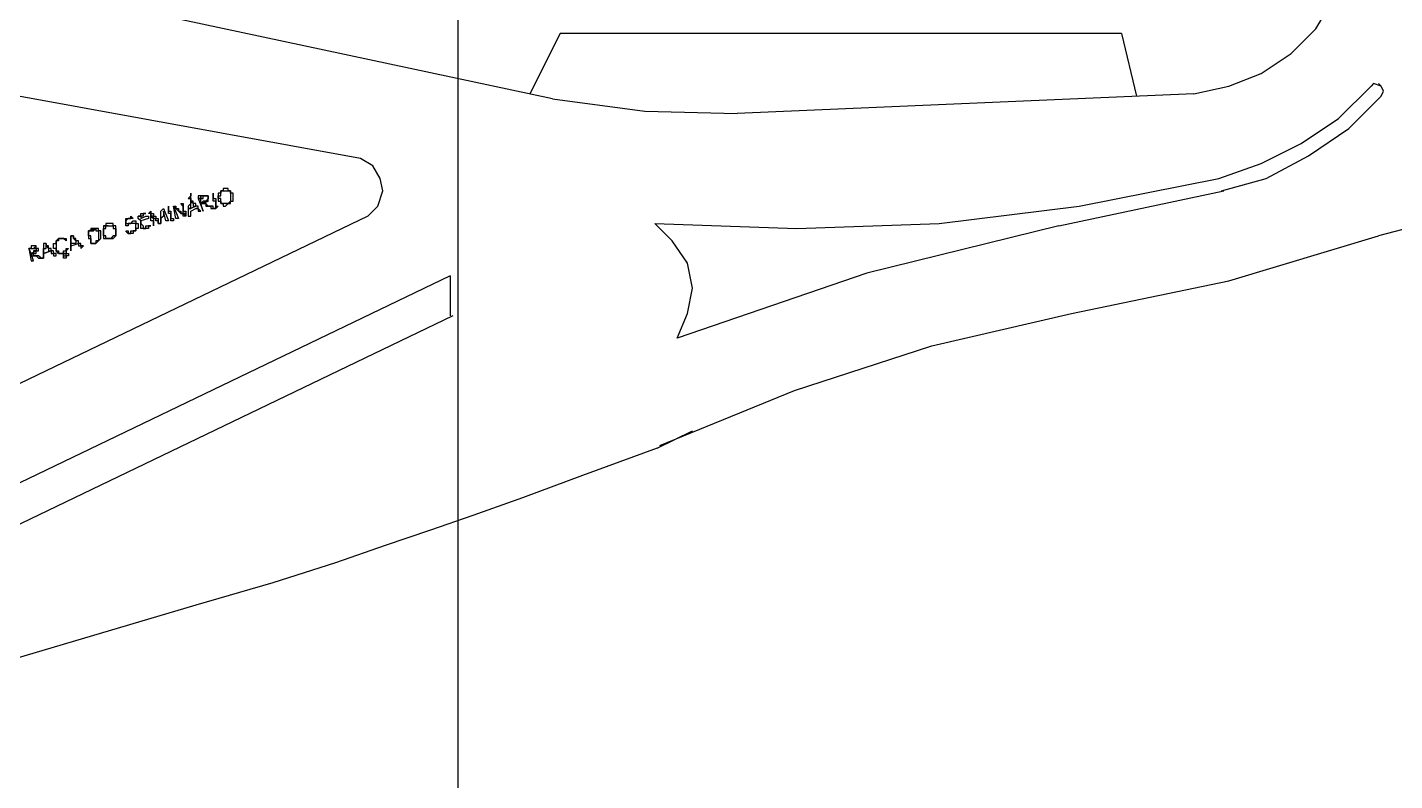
# Model space of a CAD drawing. Header units: millimetres. Extents: x -518.8 to -461.2, y 3.5 to 44.2.
# Drawn here: x -476.873 to -473.384, y 9.726 to 11.647 of the extents above; entities that cross this region are included whole.
import ezdxf

# ---------------------------------------------------------------- set-up
doc = ezdxf.new("R2010")
doc.units = ezdxf.units.MM
doc.header["$MEASUREMENT"] = 0
for name, color, linetype in [('7', 7, 'Continuous'), ('8', 8, 'Continuous'), ('MYSOLIDS', 7, 'Continuous')]:
    doc.layers.add(name, color=color, linetype=linetype)

msp = doc.modelspace()

# ---------------------------------------------------------------- linework, layer by layer
at = {"layer": '7'}
msp.add_lwpolyline([(-475.7745, 12.0887), (-475.7745, 11.8977), (-475.7745, 9.1353), (-475.0173, 9.1353)], dxfattribs=at)
at = {"layer": '8'}
for points in [[(-475.5324, 11.4646), (-477.6842, 11.9233)], [(-473.8963, 11.4774), (-473.8075, 11.4969), (-473.7248, 11.5285), (-473.6481, 11.5797), (-473.585, 11.6428), (-473.5399, 11.7195), (-473.5083, 11.8022), (-473.5015, 11.8917)], [(-475.5136, 11.6308), (-475.5902, 11.4774)], [(-474.0812, 11.6308), (-475.5136, 11.6308)], [(-474.0812, 11.6308), (-474.0429, 11.4714)], [(-476.0226, 11.312), (-477.6331, 11.6052)], [(-475.2714, 11.1466), (-474.909, 11.1338), (-474.5459, 11.1466), (-474.1895, 11.1909), (-473.8331, 11.2609), (-473.8331, 11.2609), (-473.7248, 11.2992), (-473.6226, 11.3503), (-473.5271, 11.4142), (-473.4444, 11.4969)], [(-473.8963, 11.4774), (-475.0617, 11.427)], [(-473.4188, 11.4714), (-473.4128, 11.4842), (-473.4188, 11.4969), (-473.4384, 11.503), (-473.4444, 11.4969)], [(-473.4188, 11.4969), (-473.4256, 11.503)], [(-475.5324, 11.4646), (-475.297, 11.433), (-475.0617, 11.427)], [(-473.8263, 11.2293), (-473.7121, 11.2609), (-473.6038, 11.3188), (-473.5015, 11.3887), (-473.4188, 11.4714)], [(-476.0038, 11.1654), (-475.9782, 11.1909), (-475.9654, 11.2293), (-475.9722, 11.2609), (-475.991, 11.2932), (-476.0226, 11.312)], [(-474.2406, 11.1406), (-473.8203, 11.2293)], [(-476.0038, 11.1654), (-477.3151, 10.5353)], [(-475.2143, 10.8541), (-475.1887, 10.9172), (-475.176, 10.9812), (-475.1887, 11.0451), (-475.2271, 11.1022), (-475.2714, 11.1466)], [(-474.2406, 11.1406), (-474.7308, 11.0195), (-475.2143, 10.8541)], [(-472.7128, 11), (-472.8211, 11.0699), (-472.9354, 11.121), (-473.0564, 11.1466), (-473.1775, 11.1594), (-473.3045, 11.1466), (-473.4256, 11.115)], [(-475.2587, 10.5804), (-474.9151, 10.7203), (-474.5647, 10.8345), (-474.2083, 10.9172), (-474.2083, 10.9172), (-473.8075, 11), (-473.4256, 11.115)], [(-475.794, 11.0127), (-477.2511, 10.3127)], [(-475.794, 11.0127), (-475.794, 10.9112)], [(-475.7872, 10.9112), (-477.2707, 10.1977)], [(-475.2654, 10.5736), (-475.176, 10.618)], [(-475.2654, 10.5736), (-475.4564, 10.5037), (-475.609, 10.4466), (-475.7361, 10.4015), (-475.8444, 10.3639), (-475.9594, 10.3255), (-476.0865, 10.2812), (-476.2459, 10.23), (-476.4429, 10.1729)], [(-476.4429, 10.1729), (-479.906, 9.1473)]]:
    msp.add_lwpolyline(points, dxfattribs=at)
at = {"layer": 'MYSOLIDS'}
for points in [[(-476.373, 11.2293), (-476.373, 11.2293), (-476.373, 11.2293), (-476.373, 11.2293), (-476.379, 11.2293), (-476.379, 11.2293), (-476.379, 11.2293), (-476.379, 11.2293), (-476.373, 11.2293), (-476.373, 11.2293), (-476.3669, 11.2293), (-476.3669, 11.2293), (-476.3669, 11.2293), (-476.3669, 11.2293), (-476.3602, 11.2293), (-476.3602, 11.2293), (-476.3602, 11.2293), (-476.3602, 11.2293), (-476.3602, 11.2293), (-476.3542, 11.2293), (-476.3542, 11.2233), (-476.3542, 11.2233), (-476.3542, 11.2233), (-476.3542, 11.2233), (-476.3542, 11.2165), (-476.3542, 11.2165), (-476.3542, 11.2165), (-476.3542, 11.2165), (-476.3542, 11.2165), (-476.3542, 11.2105), (-476.3542, 11.2105), (-476.3542, 11.2105), (-476.3542, 11.2105), (-476.3542, 11.2037), (-476.3542, 11.2037), (-476.3542, 11.2037), (-476.3542, 11.2037), (-476.3542, 11.2037), (-476.3602, 11.1977), (-476.3602, 11.1977), (-476.3602, 11.1977), (-476.3602, 11.1977), (-476.3669, 11.1977), (-476.3542, 11.1977), (-476.3542, 11.1977), (-476.3542, 11.2037), (-476.3542, 11.2037), (-476.3542, 11.2037), (-476.3542, 11.2037), (-476.3474, 11.2037), (-476.3474, 11.2105), (-476.3474, 11.2105), (-476.3474, 11.2105), (-476.3474, 11.2105), (-476.3474, 11.2165), (-476.3474, 11.2165), (-476.3474, 11.2165), (-476.3474, 11.2165), (-476.3474, 11.2233), (-476.3474, 11.2233), (-476.3474, 11.2233), (-476.3542, 11.2233), (-476.3542, 11.2233), (-476.3542, 11.2293), (-476.3542, 11.2293), (-476.3542, 11.2293), (-476.3542, 11.2293), (-476.3602, 11.2293), (-476.3602, 11.2293), (-476.3602, 11.2293), (-476.3602, 11.236), (-476.3602, 11.236), (-476.3669, 11.236), (-476.3669, 11.236), (-476.3669, 11.236), (-476.373, 11.236), (-476.373, 11.2293), (-476.373, 11.2293)], [(-476.5, 11.1909), (-476.4872, 11.1594), (-476.4872, 11.1594), (-476.4872, 11.1594), (-476.4872, 11.1594), (-476.4872, 11.1594), (-476.494, 11.1594), (-476.494, 11.1594), (-476.494, 11.1594), (-476.494, 11.1594), (-476.5, 11.1909), (-476.5, 11.1909), (-476.5, 11.1909), (-476.5, 11.1909), (-476.5, 11.1909), (-476.5, 11.1909), (-476.5, 11.1909), (-476.5, 11.1909), (-476.5, 11.1909), (-476.494, 11.1909), (-476.494, 11.1909), (-476.494, 11.1849), (-476.494, 11.1849), (-476.494, 11.1849), (-476.4872, 11.1849), (-476.4872, 11.1849), (-476.4872, 11.1849), (-476.4872, 11.1782), (-476.4872, 11.1782), (-476.4812, 11.1782), (-476.4812, 11.1782), (-476.4812, 11.1782), (-476.4812, 11.1782), (-476.4812, 11.1721), (-476.4752, 11.1721), (-476.4752, 11.1721), (-476.4752, 11.1721), (-476.4752, 11.1721), (-476.4752, 11.1721), (-476.4684, 11.1654), (-476.4684, 11.1721), (-476.4752, 11.1721), (-476.4752, 11.1721), (-476.4752, 11.1721), (-476.4752, 11.1721), (-476.4752, 11.1782), (-476.4752, 11.1782), (-476.4752, 11.1782), (-476.4752, 11.1782), (-476.4752, 11.1849), (-476.4752, 11.1849), (-476.4752, 11.1849), (-476.4752, 11.1909), (-476.4752, 11.1909), (-476.4752, 11.1909), (-476.4752, 11.1909), (-476.4812, 11.1977), (-476.4812, 11.1977), (-476.4812, 11.1977), (-476.4812, 11.1977), (-476.4812, 11.1977), (-476.4812, 11.1977), (-476.4812, 11.1977), (-476.4812, 11.1977), (-476.4752, 11.1977), (-476.4752, 11.1977), (-476.4752, 11.1977), (-476.4752, 11.1977), (-476.4752, 11.1977), (-476.4752, 11.1977), (-476.4752, 11.1977), (-476.4752, 11.1909), (-476.4752, 11.1909), (-476.4752, 11.1909), (-476.4752, 11.1909), (-476.4752, 11.1849), (-476.4752, 11.1849), (-476.4752, 11.1849), (-476.4752, 11.1849), (-476.4752, 11.1782), (-476.4752, 11.1782), (-476.4684, 11.1782), (-476.4684, 11.1782), (-476.4684, 11.1782), (-476.4684, 11.1721), (-476.4684, 11.1721), (-476.4684, 11.1721), (-476.4684, 11.1654), (-476.4684, 11.1654), (-476.4684, 11.1654), (-476.4684, 11.1654), (-476.4684, 11.1654), (-476.4684, 11.1654), (-476.4684, 11.1654), (-476.4684, 11.1654), (-476.4684, 11.1654), (-476.4684, 11.1654), (-476.4684, 11.1654), (-476.4752, 11.1654), (-476.4752, 11.1654), (-476.4752, 11.1654), (-476.4752, 11.1721), (-476.4812, 11.1721), (-476.4812, 11.1721), (-476.4812, 11.1721), (-476.4812, 11.1721), (-476.4812, 11.1721), (-476.4872, 11.1782), (-476.4872, 11.1782), (-476.4872, 11.1782), (-476.4872, 11.1782), (-476.4872, 11.1782), (-476.494, 11.1849), (-476.494, 11.1849), (-476.494, 11.1849), (-476.494, 11.1849), (-476.494, 11.1849), (-476.5, 11.1909), (-476.5, 11.1909), (-476.5, 11.1909), (-476.5, 11.1909)], [(-476.4557, 11.2233), (-476.4557, 11.2233), (-476.4557, 11.2165), (-476.4557, 11.2165), (-476.4557, 11.2165), (-476.4557, 11.2165), (-476.4557, 11.2165), (-476.4624, 11.2105), (-476.4624, 11.2105), (-476.4624, 11.2105), (-476.4624, 11.2105), (-476.4624, 11.2105), (-476.4624, 11.2105), (-476.4557, 11.2105), (-476.4557, 11.2105), (-476.4557, 11.2105), (-476.4557, 11.2165), (-476.4557, 11.2165), (-476.4557, 11.2165), (-476.4557, 11.2165), (-476.4557, 11.2165), (-476.4557, 11.2165), (-476.4557, 11.2233), (-476.4557, 11.2233), (-476.4557, 11.2233)], [(-476.4557, 11.2105), (-476.4557, 11.2105), (-476.4557, 11.2037), (-476.4557, 11.2037), (-476.4557, 11.2037), (-476.4557, 11.2037), (-476.4557, 11.2037), (-476.4557, 11.1977), (-476.4557, 11.1977), (-476.4624, 11.1909), (-476.4624, 11.1909), (-476.4624, 11.1909), (-476.4624, 11.1909), (-476.4624, 11.1849), (-476.4624, 11.1849), (-476.4624, 11.1849), (-476.4624, 11.1849), (-476.4557, 11.1849), (-476.4557, 11.1849), (-476.4557, 11.1849), (-476.4557, 11.1849), (-476.4557, 11.1909), (-476.4557, 11.1909), (-476.4557, 11.1909), (-476.4557, 11.1909), (-476.4557, 11.1909), (-476.4557, 11.1977), (-476.4557, 11.1977), (-476.4557, 11.1977), (-476.4557, 11.2037), (-476.4557, 11.2037), (-476.4557, 11.2037), (-476.4557, 11.2037), (-476.4557, 11.2105), (-476.4557, 11.2105), (-476.4557, 11.2105)], [(-476.4557, 11.2037), (-476.4557, 11.2037), (-476.4557, 11.2037), (-476.4557, 11.2037), (-476.4496, 11.1977), (-476.4496, 11.1977), (-476.4496, 11.1977), (-476.4496, 11.1977), (-476.4496, 11.1977), (-476.4496, 11.1909), (-476.4496, 11.1909), (-476.4429, 11.1909), (-476.4429, 11.1909), (-476.4429, 11.1909), (-476.4557, 11.1849), (-476.4624, 11.1849), (-476.4624, 11.1782), (-476.4624, 11.1782), (-476.4624, 11.1782), (-476.4624, 11.1721), (-476.4624, 11.1721), (-476.4624, 11.1721), (-476.4624, 11.1721), (-476.4624, 11.1654), (-476.4624, 11.1654), (-476.4624, 11.1654), (-476.4557, 11.1654), (-476.4557, 11.1654), (-476.4557, 11.1654), (-476.4557, 11.1721), (-476.4557, 11.1721), (-476.4557, 11.1721), (-476.4557, 11.1721), (-476.4557, 11.1782), (-476.4557, 11.1782), (-476.4557, 11.1782), (-476.4429, 11.1849), (-476.4369, 11.1849), (-476.4369, 11.1909), (-476.4429, 11.1909), (-476.4429, 11.1909), (-476.4429, 11.1909), (-476.4429, 11.1909), (-476.4429, 11.1977), (-476.4429, 11.1977), (-476.4496, 11.1977), (-476.4496, 11.1977), (-476.4496, 11.1977), (-476.4496, 11.1977), (-476.4496, 11.2037), (-476.4496, 11.2037), (-476.4496, 11.2037), (-476.4557, 11.2037), (-476.4557, 11.2037)], [(-476.4173, 11.2165), (-476.4173, 11.2165), (-476.4241, 11.2165), (-476.4241, 11.2165), (-476.4241, 11.2165), (-476.4241, 11.2165), (-476.4241, 11.2165), (-476.4301, 11.2165), (-476.4301, 11.2165), (-476.4301, 11.2105), (-476.4369, 11.2105), (-476.4241, 11.1782), (-476.4241, 11.1782), (-476.4241, 11.1782), (-476.4241, 11.1782), (-476.4241, 11.1782), (-476.4241, 11.1782), (-476.4301, 11.1977), (-476.4173, 11.1977), (-476.4173, 11.2037), (-476.4173, 11.2037), (-476.4173, 11.2037), (-476.4113, 11.2037), (-476.4113, 11.2037), (-476.4301, 11.1977), (-476.4301, 11.2105), (-476.4301, 11.2105), (-476.4301, 11.2105), (-476.4301, 11.2105), (-476.4241, 11.2105), (-476.4241, 11.2105), (-476.4241, 11.2165), (-476.4241, 11.2165), (-476.4173, 11.2165), (-476.4113, 11.2165), (-476.4113, 11.2165), (-476.4173, 11.2165), (-476.4173, 11.2165), (-476.4173, 11.2165), (-476.4173, 11.2165), (-476.4173, 11.2165)], [(-476.4369, 11.2165), (-476.4369, 11.2105), (-476.4369, 11.2105), (-476.4301, 11.2105), (-476.4301, 11.2165), (-476.4369, 11.2165), (-476.4369, 11.2165)], [(-476.4113, 11.2165), (-476.4173, 11.2165), (-476.4173, 11.2165), (-476.4173, 11.2165), (-476.4173, 11.2165), (-476.4173, 11.2165), (-476.4113, 11.2165), (-476.4113, 11.2165), (-476.4113, 11.2105), (-476.4113, 11.2105), (-476.4113, 11.2105), (-476.4113, 11.2105), (-476.4113, 11.2105), (-476.4173, 11.2037), (-476.4173, 11.2037), (-476.4173, 11.2037), (-476.4173, 11.2037), (-476.4173, 11.2037), (-476.4173, 11.2037), (-476.4241, 11.2037), (-476.4241, 11.2037), (-476.4241, 11.2037), (-476.4301, 11.1977), (-476.4113, 11.2037), (-476.4113, 11.2037), (-476.4113, 11.2037), (-476.4113, 11.2037), (-476.4113, 11.2105), (-476.4113, 11.2105), (-476.4113, 11.2105), (-476.4113, 11.2105), (-476.4113, 11.2165), (-476.4113, 11.2165), (-476.4113, 11.2165), (-476.4113, 11.2165), (-476.4113, 11.2165)], [(-476.4173, 11.1977), (-476.4301, 11.1977), (-476.4241, 11.1977), (-476.4241, 11.1977), (-476.4241, 11.1977), (-476.4173, 11.1977), (-476.4173, 11.1909), (-476.4173, 11.1909), (-476.4173, 11.1909), (-476.4113, 11.1909), (-476.4113, 11.1909), (-476.4113, 11.1909), (-476.4113, 11.1909), (-476.4045, 11.1909), (-476.4045, 11.1909), (-476.4045, 11.1849), (-476.4045, 11.1849), (-476.4045, 11.1849), (-476.3985, 11.1849), (-476.3985, 11.1849), (-476.3985, 11.1849), (-476.3985, 11.1849), (-476.3918, 11.1849), (-476.3918, 11.1849), (-476.3918, 11.1849), (-476.3918, 11.1849), (-476.3918, 11.1849), (-476.3985, 11.1849), (-476.3985, 11.1849), (-476.3985, 11.1909), (-476.3985, 11.1909), (-476.3985, 11.1909), (-476.4045, 11.1909), (-476.4045, 11.1909), (-476.4045, 11.1909), (-476.4045, 11.1909), (-476.4113, 11.1909), (-476.4113, 11.1909), (-476.4113, 11.1909), (-476.4113, 11.1909), (-476.4173, 11.1977), (-476.4173, 11.1977), (-476.4173, 11.1977), (-476.4173, 11.1977), (-476.4241, 11.1977), (-476.4241, 11.1977), (-476.4241, 11.1977), (-476.4241, 11.1977), (-476.4173, 11.1977), (-476.4173, 11.1977)], [(-476.3918, 11.2037), (-476.3918, 11.2037), (-476.3918, 11.1977), (-476.3918, 11.1977), (-476.3918, 11.1977), (-476.3918, 11.1977), (-476.3918, 11.1909), (-476.3918, 11.1909), (-476.3857, 11.1909), (-476.3857, 11.1909), (-476.3857, 11.1909), (-476.3857, 11.1909), (-476.3918, 11.1849), (-476.3918, 11.1849), (-476.3918, 11.1849), (-476.3918, 11.1849), (-476.3918, 11.1909), (-476.3918, 11.1909), (-476.3918, 11.1909), (-476.3918, 11.1909), (-476.3918, 11.1909), (-476.3918, 11.1909), (-476.3918, 11.1909), (-476.3918, 11.1977), (-476.3918, 11.1977), (-476.3918, 11.1977), (-476.3918, 11.1977), (-476.3918, 11.2037), (-476.3985, 11.2037), (-476.3985, 11.2037), (-476.3985, 11.2037), (-476.3985, 11.2105), (-476.3985, 11.2105), (-476.3985, 11.2105), (-476.3985, 11.2165), (-476.3985, 11.2165), (-476.3985, 11.2165), (-476.3985, 11.2165), (-476.3985, 11.2233), (-476.3985, 11.2233), (-476.3985, 11.2233), (-476.3985, 11.2233), (-476.3985, 11.2233), (-476.3985, 11.2233), (-476.3985, 11.2233), (-476.3985, 11.2233), (-476.3985, 11.2233), (-476.3985, 11.2233), (-476.3985, 11.2233), (-476.3985, 11.2233), (-476.3985, 11.2233), (-476.3985, 11.2233), (-476.3985, 11.2165), (-476.3985, 11.2165), (-476.3985, 11.2165), (-476.3985, 11.2165), (-476.3985, 11.2105), (-476.3918, 11.2105), (-476.3918, 11.2105), (-476.3918, 11.2105), (-476.3918, 11.2037), (-476.3918, 11.2037), (-476.3918, 11.2037), (-476.3918, 11.2037), (-476.3918, 11.2037), (-476.3918, 11.2037)], [(-476.379, 11.2293), (-476.379, 11.2233), (-476.3857, 11.2233), (-476.3857, 11.2233), (-476.3857, 11.2233), (-476.3857, 11.2233), (-476.3857, 11.2165), (-476.3857, 11.2165), (-476.3857, 11.2165), (-476.3857, 11.2165), (-476.3857, 11.2105), (-476.3857, 11.2105), (-476.3857, 11.2105), (-476.3857, 11.2105), (-476.3857, 11.2037), (-476.3857, 11.2037), (-476.3857, 11.2037), (-476.379, 11.2037), (-476.379, 11.1977), (-476.379, 11.1977), (-476.379, 11.1977), (-476.379, 11.1977), (-476.379, 11.1977), (-476.373, 11.1977), (-476.373, 11.1909), (-476.373, 11.1909), (-476.373, 11.1909), (-476.3669, 11.1909), (-476.3669, 11.1909), (-476.3669, 11.1909), (-476.3669, 11.1909), (-476.3602, 11.1977), (-476.3602, 11.1977), (-476.3602, 11.1977), (-476.3602, 11.1977), (-476.3542, 11.1977), (-476.3542, 11.1977), (-476.3542, 11.1977), (-476.3669, 11.1977), (-476.3669, 11.1977), (-476.3669, 11.1977), (-476.3669, 11.1977), (-476.373, 11.1977), (-476.373, 11.1977), (-476.373, 11.1977), (-476.373, 11.1977), (-476.373, 11.1977), (-476.379, 11.1977), (-476.379, 11.1977), (-476.379, 11.2037), (-476.379, 11.2037), (-476.379, 11.2037), (-476.379, 11.2037), (-476.379, 11.2105), (-476.379, 11.2105), (-476.379, 11.2105), (-476.3857, 11.2105), (-476.3857, 11.2165), (-476.3857, 11.2165), (-476.3857, 11.2165), (-476.379, 11.2165), (-476.379, 11.2233), (-476.379, 11.2233), (-476.379, 11.2233), (-476.379, 11.2233), (-476.379, 11.2233), (-476.379, 11.2293), (-476.379, 11.2293), (-476.373, 11.2293), (-476.373, 11.2293), (-476.373, 11.2293), (-476.379, 11.2293), (-476.379, 11.2293)], [(-476.6023, 11.1594), (-476.6023, 11.1594), (-476.6023, 11.1594), (-476.6023, 11.1594), (-476.6023, 11.1594), (-476.6023, 11.1594), (-476.6083, 11.1594), (-476.6083, 11.1594), (-476.6083, 11.1594), (-476.6083, 11.1594), (-476.6151, 11.1594), (-476.6151, 11.1594), (-476.6151, 11.1594), (-476.6151, 11.1594), (-476.6211, 11.1533), (-476.6211, 11.1533), (-476.6211, 11.1533), (-476.6211, 11.1533), (-476.6211, 11.1466), (-476.6211, 11.1466), (-476.6211, 11.1466), (-476.6211, 11.1466), (-476.6211, 11.1466), (-476.6151, 11.1466), (-476.6151, 11.1466), (-476.6151, 11.1466), (-476.6151, 11.1466), (-476.6151, 11.1466), (-476.6083, 11.1466), (-476.6083, 11.1466), (-476.6083, 11.1466), (-476.6083, 11.1466), (-476.6083, 11.1466), (-476.6023, 11.1533), (-476.6023, 11.1533), (-476.6023, 11.1533), (-476.6023, 11.1533), (-476.5955, 11.1533), (-476.5955, 11.1533), (-476.5955, 11.1533), (-476.5955, 11.1466), (-476.5955, 11.1466), (-476.5895, 11.1466), (-476.5895, 11.1466), (-476.5895, 11.1466), (-476.5895, 11.1406), (-476.5895, 11.1406), (-476.5895, 11.1406), (-476.5895, 11.1406), (-476.5895, 11.1338), (-476.5895, 11.1338), (-476.5895, 11.1338), (-476.5955, 11.1338), (-476.5955, 11.1338), (-476.5955, 11.1278), (-476.5955, 11.1278), (-476.5955, 11.1278), (-476.5955, 11.1278), (-476.6023, 11.1278), (-476.6023, 11.1278), (-476.6023, 11.121), (-476.6023, 11.121), (-476.6083, 11.121), (-476.6083, 11.121), (-476.6083, 11.121), (-476.6083, 11.121), (-476.6151, 11.121), (-476.6151, 11.121), (-476.6151, 11.121), (-476.6151, 11.121), (-476.6151, 11.121), (-476.6211, 11.1278), (-476.6211, 11.1278), (-476.6211, 11.1278), (-476.6211, 11.1278), (-476.6151, 11.1278), (-476.6151, 11.1278), (-476.6151, 11.1278), (-476.6151, 11.1278), (-476.6151, 11.1278), (-476.6151, 11.1278), (-476.6151, 11.1278), (-476.6151, 11.1278), (-476.6151, 11.121), (-476.6083, 11.121), (-476.6083, 11.1278), (-476.6083, 11.1278), (-476.6083, 11.1278), (-476.6023, 11.1278), (-476.6023, 11.1278), (-476.6023, 11.1278), (-476.6023, 11.1278), (-476.5955, 11.1278), (-476.5955, 11.1338), (-476.5955, 11.1338), (-476.5955, 11.1338), (-476.5955, 11.1338), (-476.5955, 11.1338), (-476.5955, 11.1338), (-476.5955, 11.1406), (-476.5955, 11.1406), (-476.5955, 11.1406), (-476.5955, 11.1406), (-476.5955, 11.1466), (-476.5955, 11.1466), (-476.5955, 11.1466), (-476.5955, 11.1466), (-476.5955, 11.1466), (-476.6023, 11.1466), (-476.6023, 11.1466), (-476.6023, 11.1466), (-476.6023, 11.1466), (-476.6023, 11.1466), (-476.6083, 11.1466), (-476.6083, 11.1466), (-476.6083, 11.1466), (-476.6151, 11.1466), (-476.6151, 11.1406), (-476.6151, 11.1406), (-476.6151, 11.1406), (-476.6211, 11.1406), (-476.6211, 11.1406), (-476.6211, 11.1406), (-476.6211, 11.1406), (-476.6211, 11.1466), (-476.6211, 11.1466), (-476.6211, 11.1466), (-476.6211, 11.1466), (-476.6211, 11.1466), (-476.6211, 11.1533), (-476.6211, 11.1533), (-476.6211, 11.1533), (-476.6211, 11.1533), (-476.6211, 11.1594), (-476.6211, 11.1594), (-476.6151, 11.1594), (-476.6151, 11.1594), (-476.6151, 11.1594), (-476.6151, 11.1594), (-476.6083, 11.1594), (-476.6083, 11.1594), (-476.6083, 11.1594), (-476.6083, 11.1654), (-476.6083, 11.1654), (-476.6023, 11.1594), (-476.6023, 11.1594), (-476.6023, 11.1594), (-476.6023, 11.1594), (-476.6023, 11.1594), (-476.6023, 11.1594), (-476.6023, 11.1594), (-476.6023, 11.1594), (-476.6023, 11.1594), (-476.6023, 11.1594), (-476.6023, 11.1594)], [(-476.5827, 11.1594), (-476.5707, 11.1654), (-476.5707, 11.1654), (-476.5639, 11.1654), (-476.5639, 11.1654), (-476.5639, 11.1594), (-476.5639, 11.1594), (-476.5639, 11.1594), (-476.5639, 11.1594), (-476.5639, 11.1594), (-476.5639, 11.1594), (-476.5827, 11.1533), (-476.5827, 11.1533), (-476.5827, 11.1533), (-476.5827, 11.1533), (-476.5827, 11.1533), (-476.5827, 11.1533), (-476.5827, 11.1466), (-476.5827, 11.1466), (-476.5827, 11.1466), (-476.5827, 11.1466), (-476.5767, 11.1406), (-476.5767, 11.1406), (-476.5767, 11.1406), (-476.5767, 11.1406), (-476.5767, 11.1338), (-476.5767, 11.1338), (-476.5767, 11.1338), (-476.5767, 11.1338), (-476.5767, 11.1338), (-476.5707, 11.1338), (-476.5707, 11.1338), (-476.5707, 11.1406), (-476.5707, 11.1406), (-476.5707, 11.1406), (-476.5639, 11.1406), (-476.5639, 11.1406), (-476.5639, 11.1406), (-476.5579, 11.1406), (-476.5579, 11.1406), (-476.5579, 11.1406), (-476.5579, 11.1406), (-476.5579, 11.1406), (-476.5579, 11.1406), (-476.5579, 11.1406), (-476.5579, 11.1406), (-476.5639, 11.1406), (-476.5639, 11.1338), (-476.5639, 11.1338), (-476.5639, 11.1338), (-476.5639, 11.1338), (-476.5707, 11.1338), (-476.5707, 11.1338), (-476.5707, 11.1338), (-476.5767, 11.1338), (-476.5767, 11.1338), (-476.5767, 11.1338), (-476.5767, 11.1338), (-476.5767, 11.1338), (-476.5767, 11.1338), (-476.5767, 11.1338), (-476.5827, 11.1338), (-476.5827, 11.1338), (-476.5827, 11.1338), (-476.5827, 11.1338), (-476.5827, 11.1338), (-476.5827, 11.1406), (-476.5827, 11.1406), (-476.5827, 11.1406), (-476.5827, 11.1466), (-476.5827, 11.1466), (-476.5827, 11.1466), (-476.5827, 11.1466), (-476.5827, 11.1533), (-476.5827, 11.1533), (-476.5827, 11.1533), (-476.5827, 11.1533), (-476.5895, 11.1594), (-476.5895, 11.1594), (-476.5895, 11.1594), (-476.5895, 11.1594), (-476.5895, 11.1654), (-476.5895, 11.1654), (-476.5895, 11.1654), (-476.5895, 11.1654), (-476.5895, 11.1654), (-476.5895, 11.1654), (-476.5895, 11.1654), (-476.5895, 11.1654), (-476.5827, 11.1654), (-476.5827, 11.1654), (-476.5827, 11.1654), (-476.5827, 11.1654), (-476.5827, 11.1721), (-476.5767, 11.1721), (-476.5767, 11.1721), (-476.5767, 11.1721), (-476.5767, 11.1721), (-476.5707, 11.1721), (-476.5707, 11.1721), (-476.5707, 11.1721), (-476.5707, 11.1721), (-476.5707, 11.1721), (-476.5707, 11.1721), (-476.5707, 11.1721), (-476.5707, 11.1721), (-476.5707, 11.1721), (-476.5707, 11.1721), (-476.5707, 11.1721), (-476.5707, 11.1721), (-476.5707, 11.1721), (-476.5707, 11.1721), (-476.5767, 11.1721), (-476.5767, 11.1654), (-476.5767, 11.1654), (-476.5827, 11.1654), (-476.5827, 11.1654), (-476.5827, 11.1654), (-476.5827, 11.1654), (-476.5895, 11.1654), (-476.5827, 11.1654), (-476.5827, 11.1594), (-476.5827, 11.1594), (-476.5827, 11.1594), (-476.5827, 11.1594), (-476.5827, 11.1594), (-476.5827, 11.1594), (-476.5827, 11.1594), (-476.5827, 11.1594)], [(-476.5579, 11.1721), (-476.5579, 11.1721), (-476.5579, 11.1654), (-476.5579, 11.1654), (-476.5579, 11.1654), (-476.5579, 11.1654), (-476.5511, 11.1594), (-476.5511, 11.1594), (-476.5511, 11.1594), (-476.5511, 11.1594), (-476.5511, 11.1533), (-476.5511, 11.1533), (-476.5511, 11.1533), (-476.5511, 11.1533), (-476.5511, 11.1466), (-476.5511, 11.1466), (-476.5511, 11.1466), (-476.5511, 11.1466), (-476.5511, 11.1466), (-476.5511, 11.1406), (-476.5511, 11.1406), (-476.5511, 11.1406), (-476.5511, 11.1406), (-476.5511, 11.1406), (-476.5511, 11.1406), (-476.5511, 11.1406), (-476.5511, 11.1406), (-476.5511, 11.1406), (-476.5511, 11.1406), (-476.5511, 11.1406), (-476.5511, 11.1466), (-476.5511, 11.1466), (-476.5511, 11.1466), (-476.5511, 11.1466), (-476.5511, 11.1533), (-476.5511, 11.1533), (-476.5579, 11.1533), (-476.5579, 11.1533), (-476.5579, 11.1594), (-476.5579, 11.1594), (-476.5579, 11.1594), (-476.5579, 11.1654), (-476.5579, 11.1654), (-476.5579, 11.1654), (-476.5579, 11.1654), (-476.5579, 11.1721), (-476.5579, 11.1721), (-476.5579, 11.1721), (-476.5579, 11.1721), (-476.5639, 11.1721), (-476.5639, 11.1721), (-476.5639, 11.1721), (-476.5639, 11.1721), (-476.5579, 11.1782), (-476.5579, 11.1782), (-476.5579, 11.1782), (-476.5579, 11.1721), (-476.5579, 11.1721), (-476.5579, 11.1721), (-476.5511, 11.1721), (-476.5511, 11.1721), (-476.5511, 11.1721), (-476.5511, 11.1654), (-476.5511, 11.1654), (-476.5511, 11.1654), (-476.5451, 11.1654), (-476.5451, 11.1654), (-476.5451, 11.1594), (-476.5451, 11.1594), (-476.5451, 11.1594), (-476.5451, 11.1594), (-476.5384, 11.1594), (-476.5384, 11.1533), (-476.5384, 11.1533), (-476.5384, 11.1533), (-476.5384, 11.1533), (-476.5384, 11.1466), (-476.5324, 11.1466), (-476.5324, 11.1466), (-476.5324, 11.1466), (-476.5324, 11.1533), (-476.5324, 11.1533), (-476.5324, 11.1533), (-476.5324, 11.1533), (-476.5324, 11.1594), (-476.5324, 11.1594), (-476.5324, 11.1594), (-476.5324, 11.1594), (-476.5324, 11.1654), (-476.5324, 11.1654), (-476.5324, 11.1654), (-476.5324, 11.1721), (-476.5324, 11.1721), (-476.5324, 11.1721), (-476.5324, 11.1782), (-476.5324, 11.1782), (-476.5324, 11.1782), (-476.5324, 11.1782), (-476.5324, 11.1782), (-476.5256, 11.1849), (-476.5256, 11.1849), (-476.5256, 11.1849), (-476.5256, 11.1849), (-476.5256, 11.1849), (-476.5256, 11.1849), (-476.5256, 11.1849), (-476.5256, 11.1849), (-476.5256, 11.1849), (-476.5128, 11.1533), (-476.5128, 11.1533), (-476.5128, 11.1533), (-476.5128, 11.1533), (-476.5128, 11.1533), (-476.5196, 11.1533), (-476.5196, 11.1533), (-476.5196, 11.1533), (-476.5196, 11.1533), (-476.5256, 11.1782), (-476.5256, 11.1782), (-476.5256, 11.1782), (-476.5256, 11.1721), (-476.5256, 11.1721), (-476.5256, 11.1654), (-476.5256, 11.1654), (-476.5256, 11.1654), (-476.5324, 11.1594), (-476.5324, 11.1594), (-476.5324, 11.1594), (-476.5324, 11.1594), (-476.5324, 11.1594), (-476.5324, 11.1533), (-476.5324, 11.1533), (-476.5324, 11.1533), (-476.5324, 11.1533), (-476.5324, 11.1533), (-476.5324, 11.1466), (-476.5324, 11.1466), (-476.5324, 11.1466), (-476.5324, 11.1466), (-476.5324, 11.1466), (-476.5324, 11.1466), (-476.5324, 11.1466), (-476.5384, 11.1466), (-476.5384, 11.1466), (-476.5384, 11.1466), (-476.5384, 11.1466), (-476.5384, 11.1466), (-476.5384, 11.1533), (-476.5384, 11.1533), (-476.5451, 11.1533), (-476.5451, 11.1533), (-476.5451, 11.1594), (-476.5451, 11.1594), (-476.5451, 11.1594), (-476.5511, 11.1594), (-476.5511, 11.1654), (-476.5511, 11.1654), (-476.5511, 11.1654), (-476.5511, 11.1654), (-476.5511, 11.1654), (-476.5579, 11.1654), (-476.5579, 11.1721), (-476.5579, 11.1721), (-476.5579, 11.1721), (-476.5579, 11.1721), (-476.5579, 11.1721), (-476.5579, 11.1721)], [(-476.5068, 11.1654), (-476.5068, 11.1654), (-476.5068, 11.1654), (-476.5068, 11.1654), (-476.5068, 11.1594), (-476.5068, 11.1594), (-476.5068, 11.1594), (-476.5, 11.1594), (-476.5, 11.1533), (-476.5, 11.1533), (-476.5, 11.1533), (-476.5, 11.1533), (-476.5, 11.1533), (-476.5, 11.1533), (-476.5068, 11.1533), (-476.5068, 11.1533), (-476.5068, 11.1533), (-476.5068, 11.1533), (-476.5068, 11.1533), (-476.5068, 11.1533), (-476.5068, 11.1594), (-476.5068, 11.1594), (-476.5068, 11.1594), (-476.5068, 11.1594), (-476.5068, 11.1594), (-476.5068, 11.1654), (-476.5068, 11.1654), (-476.5068, 11.1654), (-476.5068, 11.1721), (-476.5128, 11.1721), (-476.5128, 11.1721), (-476.5128, 11.1721), (-476.5128, 11.1782), (-476.5128, 11.1782), (-476.5128, 11.1782), (-476.5128, 11.1782), (-476.5128, 11.1849), (-476.5128, 11.1849), (-476.5128, 11.1849), (-476.5128, 11.1849), (-476.5128, 11.1849), (-476.5128, 11.1849), (-476.5128, 11.1909), (-476.5128, 11.1909), (-476.5128, 11.1909), (-476.5128, 11.1909), (-476.5128, 11.1909), (-476.5128, 11.1909), (-476.5128, 11.1909), (-476.5128, 11.1909), (-476.5128, 11.1849), (-476.5128, 11.1849), (-476.5128, 11.1849), (-476.5128, 11.1849), (-476.5128, 11.1849), (-476.5128, 11.1782), (-476.5068, 11.1782), (-476.5068, 11.1782), (-476.5068, 11.1721), (-476.5068, 11.1721), (-476.5068, 11.1721), (-476.5068, 11.1721), (-476.5068, 11.1654), (-476.5068, 11.1654), (-476.5068, 11.1654), (-476.5068, 11.1654)], [(-476.4369, 11.1849), (-476.4429, 11.1849), (-476.4429, 11.1849), (-476.4369, 11.1849), (-476.4369, 11.1849), (-476.4369, 11.1782), (-476.4369, 11.1782), (-476.4369, 11.1782), (-476.4301, 11.1782), (-476.4301, 11.1782), (-476.4301, 11.1782), (-476.4301, 11.1782), (-476.4301, 11.1782), (-476.4301, 11.1782), (-476.4301, 11.1782), (-476.4301, 11.1782), (-476.4301, 11.1782), (-476.4369, 11.1849), (-476.4369, 11.1849), (-476.4369, 11.1849), (-476.4369, 11.1849), (-476.4369, 11.1849)], [(-476.7166, 11.1278), (-476.7166, 11.1278), (-476.7166, 11.1278), (-476.7166, 11.1278), (-476.7166, 11.1278), (-476.7166, 11.121), (-476.7166, 11.121), (-476.7166, 11.121), (-476.7166, 11.121), (-476.7166, 11.115), (-476.7166, 11.115), (-476.7166, 11.115), (-476.7166, 11.1082), (-476.7166, 11.1082), (-476.7105, 11.1082), (-476.7105, 11.1082), (-476.7105, 11.1022), (-476.7105, 11.1022), (-476.7105, 11.1022), (-476.7105, 11.1022), (-476.7105, 11.0954), (-476.7105, 11.0954), (-476.7105, 11.0954), (-476.7105, 11.0954), (-476.7105, 11.0954), (-476.7105, 11.1022), (-476.7105, 11.1022), (-476.7105, 11.1022), (-476.7105, 11.1022), (-476.7105, 11.1022), (-476.7105, 11.1082), (-476.7105, 11.1082), (-476.7105, 11.1082), (-476.7105, 11.1082), (-476.7105, 11.115), (-476.7105, 11.115), (-476.7105, 11.115), (-476.7166, 11.115), (-476.7166, 11.121), (-476.7166, 11.121), (-476.7166, 11.121), (-476.7166, 11.121), (-476.7166, 11.1278), (-476.7166, 11.1278), (-476.7166, 11.1278), (-476.7105, 11.1278), (-476.7105, 11.1278), (-476.7105, 11.1278), (-476.7105, 11.1278), (-476.7038, 11.1278), (-476.7038, 11.1278), (-476.6978, 11.1338), (-476.6978, 11.1338), (-476.7166, 11.1278), (-476.7166, 11.1278), (-476.7166, 11.1278), (-476.7166, 11.1278)], [(-476.7038, 11.1338), (-476.7038, 11.1338), (-476.7105, 11.1338), (-476.7105, 11.1338), (-476.7105, 11.1338), (-476.7105, 11.1278), (-476.7166, 11.1278), (-476.7166, 11.1278), (-476.7166, 11.1278), (-476.6978, 11.1338), (-476.6978, 11.1338), (-476.7038, 11.1338), (-476.7038, 11.1338), (-476.7038, 11.1338), (-476.7038, 11.1338)], [(-476.6978, 11.1338), (-476.7038, 11.1278), (-476.7038, 11.1278), (-476.7038, 11.1278), (-476.7038, 11.1338), (-476.6978, 11.1338), (-476.6978, 11.1338), (-476.6978, 11.1278), (-476.6978, 11.1278), (-476.6978, 11.1278), (-476.691, 11.1278), (-476.691, 11.1278), (-476.691, 11.1278), (-476.691, 11.1278), (-476.691, 11.121), (-476.691, 11.121), (-476.691, 11.121), (-476.691, 11.121), (-476.691, 11.115), (-476.691, 11.115), (-476.691, 11.115), (-476.691, 11.1082), (-476.691, 11.1082), (-476.691, 11.1082), (-476.691, 11.1082), (-476.691, 11.1082), (-476.691, 11.1022), (-476.691, 11.1022), (-476.691, 11.1022), (-476.6978, 11.1022), (-476.6978, 11.1022), (-476.6978, 11.1022), (-476.6978, 11.1022), (-476.6978, 11.0954), (-476.7038, 11.0954), (-476.7038, 11.0954), (-476.7038, 11.0954), (-476.7105, 11.0954), (-476.7105, 11.0954), (-476.7105, 11.0954), (-476.7105, 11.0954), (-476.7105, 11.0954), (-476.7038, 11.0954), (-476.7038, 11.0954), (-476.7038, 11.0954), (-476.7038, 11.0954), (-476.6978, 11.0954), (-476.6978, 11.0954), (-476.6978, 11.0954), (-476.6978, 11.0954), (-476.6978, 11.0954), (-476.691, 11.1022), (-476.691, 11.1022), (-476.691, 11.1022), (-476.691, 11.1022), (-476.691, 11.1022), (-476.691, 11.1022), (-476.685, 11.1082), (-476.685, 11.1082), (-476.685, 11.1082), (-476.685, 11.1082), (-476.685, 11.115), (-476.685, 11.115), (-476.685, 11.115), (-476.685, 11.115), (-476.685, 11.121), (-476.685, 11.121), (-476.685, 11.121), (-476.685, 11.121), (-476.685, 11.1278), (-476.691, 11.1278), (-476.691, 11.1278), (-476.691, 11.1278), (-476.691, 11.1278), (-476.691, 11.1338), (-476.691, 11.1338), (-476.691, 11.1338), (-476.6978, 11.1338), (-476.6978, 11.1338), (-476.6978, 11.1338)], [(-476.6662, 11.1466), (-476.6662, 11.1466), (-476.6722, 11.1466), (-476.6722, 11.1466), (-476.6722, 11.1406), (-476.6722, 11.1406), (-476.6722, 11.1406), (-476.6782, 11.1406), (-476.6662, 11.1406), (-476.6662, 11.1406), (-476.6662, 11.1406), (-476.6662, 11.1406), (-476.6594, 11.1406), (-476.6594, 11.1406), (-476.6594, 11.1406), (-476.6594, 11.1406), (-476.6534, 11.1406), (-476.6534, 11.1406), (-476.6534, 11.1406), (-476.6534, 11.1406), (-476.6534, 11.1406), (-476.6534, 11.1338), (-476.6466, 11.1338), (-476.6466, 11.1338), (-476.6466, 11.1338), (-476.6466, 11.1338), (-476.6466, 11.1278), (-476.6466, 11.1278), (-476.6466, 11.1278), (-476.6466, 11.1278), (-476.6466, 11.121), (-476.6466, 11.121), (-476.6466, 11.121), (-476.6466, 11.121), (-476.6466, 11.115), (-476.6534, 11.115), (-476.6534, 11.115), (-476.6534, 11.115), (-476.6534, 11.115), (-476.6534, 11.115), (-476.6594, 11.1082), (-476.6594, 11.1082), (-476.6594, 11.1082), (-476.6534, 11.1082), (-476.6466, 11.115), (-476.6466, 11.115), (-476.6466, 11.115), (-476.6466, 11.115), (-476.6466, 11.115), (-476.6466, 11.121), (-476.6466, 11.121), (-476.6466, 11.121), (-476.6466, 11.1278), (-476.6466, 11.1278), (-476.6466, 11.1278), (-476.6466, 11.1278), (-476.6466, 11.1278), (-476.6466, 11.1338), (-476.6466, 11.1338), (-476.6466, 11.1338), (-476.6466, 11.1338), (-476.6466, 11.1406), (-476.6466, 11.1406), (-476.6466, 11.1406), (-476.6466, 11.1406), (-476.6534, 11.1406), (-476.6534, 11.1406), (-476.6534, 11.1466), (-476.6534, 11.1466), (-476.6534, 11.1466), (-476.6594, 11.1466), (-476.6594, 11.1466), (-476.6594, 11.1466), (-476.6594, 11.1466), (-476.6662, 11.1466), (-476.6662, 11.1466), (-476.6662, 11.1466), (-476.6662, 11.1466)], [(-476.6782, 11.1406), (-476.6782, 11.1406), (-476.6782, 11.1406), (-476.6782, 11.1338), (-476.6782, 11.1338), (-476.6782, 11.1338), (-476.6782, 11.1338), (-476.6782, 11.1278), (-476.6782, 11.1278), (-476.6782, 11.1278), (-476.6782, 11.1278), (-476.6782, 11.121), (-476.6782, 11.121), (-476.6782, 11.121), (-476.6782, 11.121), (-476.6782, 11.115), (-476.6782, 11.115), (-476.6782, 11.115), (-476.6782, 11.115), (-476.6782, 11.1082), (-476.6722, 11.1082), (-476.6722, 11.1082), (-476.6722, 11.1082), (-476.6722, 11.1082), (-476.6722, 11.1082), (-476.6662, 11.1082), (-476.6662, 11.1082), (-476.6662, 11.1082), (-476.6662, 11.1082), (-476.6594, 11.1082), (-476.6594, 11.1082), (-476.6594, 11.1082), (-476.6594, 11.1082), (-476.6534, 11.1082), (-476.6534, 11.1082), (-476.6534, 11.1082), (-476.6534, 11.1082), (-476.6534, 11.1082), (-476.6594, 11.1082), (-476.6594, 11.1082), (-476.6594, 11.1082), (-476.6662, 11.1082), (-476.6662, 11.1082), (-476.6662, 11.1082), (-476.6722, 11.1082), (-476.6722, 11.1082), (-476.6722, 11.1082), (-476.6722, 11.115), (-476.6722, 11.115), (-476.6722, 11.115), (-476.6722, 11.115), (-476.6782, 11.115), (-476.6782, 11.121), (-476.6782, 11.121), (-476.6782, 11.121), (-476.6782, 11.121), (-476.6782, 11.1278), (-476.6782, 11.1278), (-476.6782, 11.1278), (-476.6782, 11.1278), (-476.6782, 11.1338), (-476.6782, 11.1338), (-476.6782, 11.1338), (-476.6782, 11.1338), (-476.6722, 11.1338), (-476.6722, 11.1406), (-476.6722, 11.1406), (-476.6722, 11.1406), (-476.6722, 11.1406), (-476.6662, 11.1406), (-476.6662, 11.1406), (-476.6782, 11.1406), (-476.6782, 11.1406)], [(-476.8248, 11.0954), (-476.8248, 11.0954), (-476.8248, 11.0954), (-476.8248, 11.0894), (-476.8248, 11.0894), (-476.8248, 11.0894), (-476.8248, 11.0894), (-476.8188, 11.0827), (-476.8188, 11.0827), (-476.8188, 11.0827), (-476.8188, 11.0827), (-476.8188, 11.0827), (-476.8188, 11.0766), (-476.8121, 11.0766), (-476.8316, 11.0699), (-476.8316, 11.0699), (-476.8316, 11.0699), (-476.8316, 11.0699), (-476.8316, 11.0639), (-476.8316, 11.0639), (-476.8316, 11.0639), (-476.8316, 11.0639), (-476.8316, 11.0578), (-476.8316, 11.0578), (-476.8316, 11.0578), (-476.8316, 11.0578), (-476.8316, 11.0578), (-476.8316, 11.0578), (-476.8316, 11.0578), (-476.8316, 11.0578), (-476.8316, 11.0639), (-476.8316, 11.0639), (-476.8316, 11.0639), (-476.8316, 11.0639), (-476.8316, 11.0699), (-476.8316, 11.0699), (-476.8121, 11.0766), (-476.8121, 11.0766), (-476.8121, 11.0766), (-476.8121, 11.0827), (-476.8121, 11.0827), (-476.8121, 11.0827), (-476.8188, 11.0827), (-476.8188, 11.0827), (-476.8188, 11.0827), (-476.8188, 11.0894), (-476.8188, 11.0894), (-476.8188, 11.0894), (-476.8188, 11.0894), (-476.8188, 11.0894), (-476.8248, 11.0894), (-476.8248, 11.0954), (-476.8248, 11.0954), (-476.8248, 11.0954)], [(-476.8248, 11.0954), (-476.8248, 11.0954), (-476.8316, 11.0954), (-476.8316, 11.0954), (-476.8316, 11.0954), (-476.8316, 11.0954), (-476.8316, 11.0894), (-476.8316, 11.0894), (-476.8316, 11.0827), (-476.8316, 11.0827), (-476.8316, 11.0827), (-476.8316, 11.0766), (-476.8316, 11.0766), (-476.8316, 11.0766), (-476.8316, 11.0766), (-476.8316, 11.0766), (-476.8316, 11.0699), (-476.8316, 11.0699), (-476.8316, 11.0766), (-476.8316, 11.0766), (-476.8316, 11.0766), (-476.8316, 11.0766), (-476.8316, 11.0827), (-476.8248, 11.0827), (-476.8248, 11.0827), (-476.8248, 11.0827), (-476.8248, 11.0827), (-476.8248, 11.0894), (-476.8248, 11.0894), (-476.8248, 11.0894), (-476.8248, 11.0954), (-476.8248, 11.0954), (-476.8248, 11.0954), (-476.8248, 11.0954), (-476.8248, 11.0954), (-476.8248, 11.0954)], [(-476.7865, 11.1082), (-476.7933, 11.1082), (-476.7933, 11.1022), (-476.7933, 11.1022), (-476.7933, 11.1022), (-476.7933, 11.1022), (-476.7993, 11.1022), (-476.7993, 11.0954), (-476.7993, 11.0954), (-476.7993, 11.0954), (-476.7993, 11.0954), (-476.7993, 11.0954), (-476.7993, 11.0894), (-476.7993, 11.0894), (-476.7993, 11.0894), (-476.7993, 11.0894), (-476.7993, 11.0894), (-476.7993, 11.0827), (-476.7993, 11.0827), (-476.7993, 11.0827), (-476.7993, 11.0766), (-476.7993, 11.0766), (-476.7993, 11.0766), (-476.7933, 11.0766), (-476.7933, 11.0766), (-476.7933, 11.0766), (-476.7933, 11.0766), (-476.7933, 11.0699), (-476.7865, 11.0699), (-476.7865, 11.0699), (-476.7865, 11.0699), (-476.7805, 11.0699), (-476.7805, 11.0699), (-476.7805, 11.0766), (-476.7805, 11.0766), (-476.7805, 11.0766), (-476.7805, 11.0766), (-476.7737, 11.0766), (-476.7737, 11.0766), (-476.7737, 11.0766), (-476.7737, 11.0827), (-476.7737, 11.0827), (-476.7737, 11.0827), (-476.7737, 11.0827), (-476.7737, 11.0827), (-476.7677, 11.0827), (-476.7677, 11.0827), (-476.7677, 11.0827), (-476.7677, 11.0827), (-476.7677, 11.0827), (-476.7677, 11.0827), (-476.7677, 11.0827), (-476.7737, 11.0766), (-476.7737, 11.0766), (-476.7737, 11.0766), (-476.7737, 11.0766), (-476.7737, 11.0766), (-476.7737, 11.0766), (-476.7737, 11.0699), (-476.7805, 11.0699), (-476.7805, 11.0699), (-476.7805, 11.0699), (-476.7805, 11.0699), (-476.7865, 11.0699), (-476.7865, 11.0699), (-476.7865, 11.0699), (-476.7865, 11.0699), (-476.7933, 11.0699), (-476.7933, 11.0699), (-476.7933, 11.0699), (-476.7933, 11.0699), (-476.7933, 11.0699), (-476.7993, 11.0766), (-476.7993, 11.0766), (-476.7993, 11.0766), (-476.7993, 11.0766), (-476.7993, 11.0766), (-476.7993, 11.0827), (-476.7993, 11.0827), (-476.806, 11.0827), (-476.806, 11.0827), (-476.806, 11.0894), (-476.806, 11.0894), (-476.806, 11.0894), (-476.806, 11.0894), (-476.806, 11.0954), (-476.7993, 11.0954), (-476.7993, 11.0954), (-476.7993, 11.0954), (-476.7993, 11.1022), (-476.7993, 11.1022), (-476.7993, 11.1022), (-476.7993, 11.1022), (-476.7993, 11.1022), (-476.7933, 11.1082), (-476.7933, 11.1082), (-476.7933, 11.1082), (-476.7933, 11.1082), (-476.7933, 11.1082), (-476.7865, 11.1082), (-476.7865, 11.1082), (-476.7865, 11.1082), (-476.7805, 11.1082), (-476.7805, 11.1082), (-476.7805, 11.1082), (-476.7805, 11.1082), (-476.7805, 11.1082), (-476.7737, 11.1082), (-476.7737, 11.1082), (-476.7737, 11.1082), (-476.7737, 11.1082), (-476.7737, 11.1022), (-476.7737, 11.1022), (-476.7805, 11.1082), (-476.7805, 11.1082), (-476.7805, 11.1082), (-476.7805, 11.1082), (-476.7805, 11.1082), (-476.7805, 11.1082), (-476.7865, 11.1082), (-476.7865, 11.1082), (-476.7865, 11.1082), (-476.7865, 11.1082), (-476.7865, 11.1082), (-476.7865, 11.1082), (-476.7865, 11.1082)], [(-476.7549, 11.115), (-476.7549, 11.115), (-476.7549, 11.115), (-476.7549, 11.115), (-476.7549, 11.1082), (-476.7549, 11.1082), (-476.7549, 11.1082), (-476.7549, 11.1082), (-476.7489, 11.1022), (-476.7489, 11.1022), (-476.7489, 11.1022), (-476.7489, 11.1022), (-476.7489, 11.1022), (-476.7489, 11.0954), (-476.7617, 11.0954), (-476.7617, 11.0894), (-476.7617, 11.0894), (-476.7617, 11.0894), (-476.7617, 11.0894), (-476.7617, 11.0827), (-476.7617, 11.0827), (-476.7617, 11.0827), (-476.7617, 11.0827), (-476.7617, 11.0766), (-476.7617, 11.0766), (-476.7617, 11.0766), (-476.7617, 11.0766), (-476.7617, 11.0766), (-476.7617, 11.0766), (-476.7617, 11.0827), (-476.7617, 11.0827), (-476.7617, 11.0827), (-476.7617, 11.0827), (-476.7617, 11.0894), (-476.7617, 11.0894), (-476.7617, 11.0894), (-476.7421, 11.0954), (-476.7421, 11.0954), (-476.7421, 11.0954), (-476.7421, 11.1022), (-476.7421, 11.1022), (-476.7489, 11.1022), (-476.7489, 11.1022), (-476.7489, 11.1022), (-476.7489, 11.1082), (-476.7489, 11.1082), (-476.7489, 11.1082), (-476.7489, 11.1082), (-476.7549, 11.1082), (-476.7549, 11.1082), (-476.7549, 11.115), (-476.7549, 11.115), (-476.7549, 11.115), (-476.7549, 11.115)], [(-476.7617, 11.115), (-476.7617, 11.115), (-476.7617, 11.115), (-476.7617, 11.115), (-476.7617, 11.115), (-476.7617, 11.115), (-476.7617, 11.1082), (-476.7617, 11.1082), (-476.7617, 11.1082), (-476.7617, 11.1022), (-476.7617, 11.1022), (-476.7617, 11.1022), (-476.7617, 11.1022), (-476.7617, 11.0954), (-476.7617, 11.0954), (-476.7617, 11.0954), (-476.7617, 11.0894), (-476.7617, 11.0954), (-476.7617, 11.0954), (-476.7617, 11.0954), (-476.7617, 11.0954), (-476.7617, 11.1022), (-476.7617, 11.1022), (-476.7617, 11.1022), (-476.7617, 11.1022), (-476.7617, 11.1022), (-476.7617, 11.1082), (-476.7617, 11.1082), (-476.7617, 11.1082), (-476.7617, 11.115), (-476.7549, 11.115), (-476.7549, 11.115), (-476.7549, 11.115), (-476.7617, 11.115), (-476.7617, 11.115), (-476.7617, 11.115)], [(-476.7421, 11.0954), (-476.7421, 11.0954), (-476.7421, 11.0954), (-476.7421, 11.0954), (-476.7421, 11.0954), (-476.7421, 11.0894), (-476.7421, 11.0894), (-476.7361, 11.0894), (-476.7361, 11.0894), (-476.7361, 11.0894), (-476.7361, 11.0827), (-476.7361, 11.0827), (-476.7293, 11.0894), (-476.7293, 11.0894), (-476.7361, 11.0894), (-476.7361, 11.0894), (-476.7361, 11.0894), (-476.7361, 11.0954), (-476.7361, 11.0954), (-476.7421, 11.0954), (-476.7421, 11.0954), (-476.7421, 11.0954)], [(-476.8572, 11.0894), (-476.8572, 11.0894), (-476.8572, 11.0894), (-476.8632, 11.0894), (-476.8632, 11.0827), (-476.8632, 11.0827), (-476.8632, 11.0827), (-476.8632, 11.0827), (-476.8692, 11.0827), (-476.8692, 11.0827), (-476.8692, 11.0827), (-476.8632, 11.0511), (-476.8632, 11.0511), (-476.8572, 11.0511), (-476.8572, 11.0511), (-476.8572, 11.0511), (-476.8572, 11.0511), (-476.8632, 11.0699), (-476.8572, 11.0699), (-476.8572, 11.0699), (-476.8572, 11.0699), (-476.8504, 11.0699), (-476.8504, 11.0766), (-476.8504, 11.0766), (-476.8632, 11.0699), (-476.8692, 11.0827), (-476.8692, 11.0827), (-476.8692, 11.0827), (-476.8632, 11.0827), (-476.8632, 11.0827), (-476.8632, 11.0827), (-476.8632, 11.0827), (-476.8572, 11.0827), (-476.8572, 11.0827), (-476.8504, 11.0894), (-476.8504, 11.0894), (-476.8504, 11.0894), (-476.8572, 11.0894), (-476.8572, 11.0894), (-476.8572, 11.0894), (-476.8572, 11.0894)], [(-476.8692, 11.0827), (-476.8692, 11.0827), (-476.8692, 11.0827), (-476.8692, 11.0827), (-476.8692, 11.0827), (-476.8692, 11.0827), (-476.8692, 11.0827)], [(-476.8504, 11.0894), (-476.8572, 11.0827), (-476.8572, 11.0827), (-476.8572, 11.0827), (-476.8504, 11.0827), (-476.8504, 11.0827), (-476.8504, 11.0827), (-476.8504, 11.0827), (-476.8504, 11.0827), (-476.8504, 11.0827), (-476.8504, 11.0827), (-476.8504, 11.0766), (-476.8504, 11.0766), (-476.8504, 11.0766), (-476.8504, 11.0766), (-476.8504, 11.0766), (-476.8572, 11.0766), (-476.8572, 11.0766), (-476.8572, 11.0699), (-476.8572, 11.0699), (-476.8632, 11.0699), (-476.8632, 11.0699), (-476.8632, 11.0699), (-476.8504, 11.0766), (-476.8504, 11.0766), (-476.8504, 11.0766), (-476.8504, 11.0766), (-476.8444, 11.0766), (-476.8444, 11.0827), (-476.8444, 11.0827), (-476.8444, 11.0827), (-476.8444, 11.0827), (-476.8504, 11.0827), (-476.8504, 11.0894), (-476.8504, 11.0894), (-476.8504, 11.0894)], [(-476.8572, 11.0699), (-476.8632, 11.0699), (-476.8632, 11.0699), (-476.8632, 11.0639), (-476.8572, 11.0639), (-476.8572, 11.0639), (-476.8572, 11.0639), (-476.8572, 11.0639), (-476.8504, 11.0639), (-476.8504, 11.0639), (-476.8504, 11.0639), (-476.8504, 11.0639), (-476.8444, 11.0578), (-476.8444, 11.0578), (-476.8444, 11.0578), (-476.8444, 11.0578), (-476.8444, 11.0578), (-476.8376, 11.0578), (-476.8376, 11.0578), (-476.8376, 11.0578), (-476.8316, 11.0578), (-476.8316, 11.0578), (-476.8316, 11.0578), (-476.8316, 11.0578), (-476.8316, 11.0578), (-476.8316, 11.0578), (-476.8316, 11.0578), (-476.8376, 11.0578), (-476.8376, 11.0578), (-476.8376, 11.0578), (-476.8376, 11.0578), (-476.8376, 11.0578), (-476.8376, 11.0578), (-476.8444, 11.0639), (-476.8444, 11.0639), (-476.8444, 11.0639), (-476.8504, 11.0639), (-476.8504, 11.0639), (-476.8504, 11.0639), (-476.8504, 11.0639), (-476.8504, 11.0639), (-476.8572, 11.0639), (-476.8572, 11.0639), (-476.8572, 11.0699), (-476.8572, 11.0699), (-476.8632, 11.0699), (-476.8632, 11.0699), (-476.8572, 11.0699), (-476.8572, 11.0699), (-476.8572, 11.0699)], [(-476.8121, 11.0766), (-476.8121, 11.0766), (-476.8121, 11.0766), (-476.8121, 11.0766), (-476.8121, 11.0699), (-476.806, 11.0699), (-476.806, 11.0699), (-476.806, 11.0699), (-476.806, 11.0639), (-476.806, 11.0639), (-476.7993, 11.0639), (-476.7993, 11.0639), (-476.7993, 11.0639), (-476.7993, 11.0639), (-476.7993, 11.0699), (-476.806, 11.0699), (-476.806, 11.0699), (-476.806, 11.0699), (-476.806, 11.0766), (-476.806, 11.0766), (-476.8121, 11.0766), (-476.8121, 11.0766)], [(-476.7805, 11.0699), (-476.7805, 11.0699), (-476.7805, 11.0699), (-476.7805, 11.0699), (-476.7805, 11.0699), (-476.7805, 11.0699), (-476.7805, 11.0699), (-476.7737, 11.0699), (-476.7737, 11.0699), (-476.7737, 11.0699), (-476.7737, 11.0699), (-476.7677, 11.0699), (-476.7677, 11.0639), (-476.7677, 11.0639), (-476.7677, 11.0639), (-476.7737, 11.0639), (-476.7737, 11.0639), (-476.7737, 11.0639), (-476.7737, 11.0578), (-476.7805, 11.0578), (-476.7805, 11.0578), (-476.7805, 11.0578), (-476.7805, 11.0578), (-476.7805, 11.0639), (-476.7805, 11.0639), (-476.7805, 11.0639), (-476.7805, 11.0639), (-476.7805, 11.0639), (-476.7805, 11.0639), (-476.7805, 11.0639), (-476.7805, 11.0639), (-476.7737, 11.0639), (-476.7737, 11.0639), (-476.7737, 11.0639), (-476.7737, 11.0639), (-476.7737, 11.0639), (-476.7737, 11.0639), (-476.7737, 11.0639), (-476.7737, 11.0699), (-476.7737, 11.0699), (-476.7737, 11.0699), (-476.7737, 11.0699), (-476.7805, 11.0699), (-476.7805, 11.0699), (-476.7805, 11.0639), (-476.7805, 11.0639), (-476.7805, 11.0639), (-476.7805, 11.0639), (-476.7805, 11.0699), (-476.7805, 11.0699), (-476.7805, 11.0699), (-476.7805, 11.0699), (-476.7805, 11.0699), (-476.7805, 11.0699), (-476.7805, 11.0699), (-476.7805, 11.0699), (-476.7805, 11.0699)]]:
    msp.add_lwpolyline(points, dxfattribs=at)

doc.saveas('drawing.dxf')
